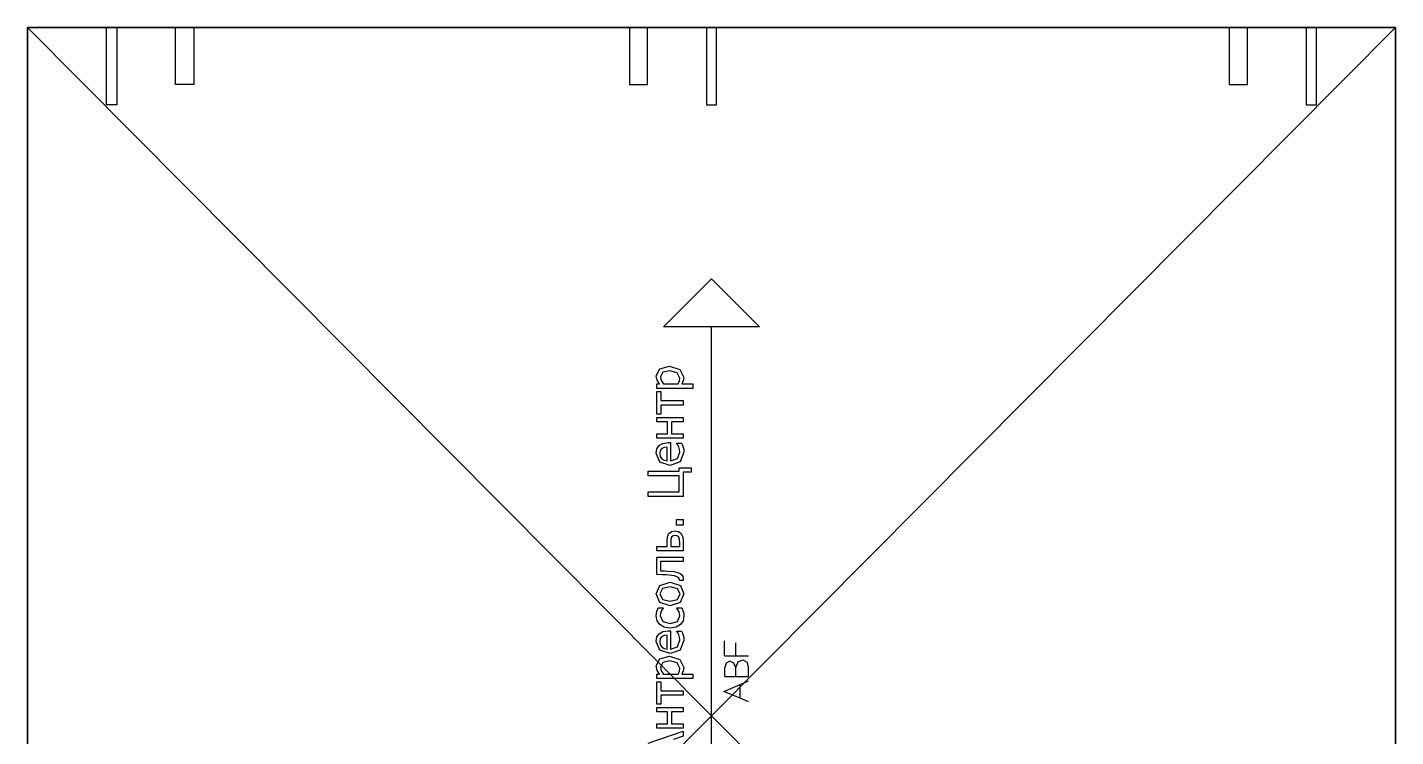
# Model space of a CAD drawing. Header units: millimetres. Extents: x -4450 to 26, y -548 to 1271.
# Drawn here: x -1820 to -1220, y 293 to 604 of the extents above; entities that cross this region are included whole.
import ezdxf

# ---------------------------------------------------------------- set-up
doc = ezdxf.new("R2010")
doc.units = ezdxf.units.MM
doc.header["$LTSCALE"] = 25.4
doc.layers.get('0').update_dxf_attribs({"true_color": 0xffffff})
for name, color, linetype, true_color in [('ABF_cuttingLines', 190, 'Continuous', 0x9900ff), ('ABF_Label', 252, 'Continuous', 0x777799), ('DSIDE-4.5', 190, 'Continuous', 0x9900ff), ('DSIDE-8', 22, 'Continuous', 0xcc4400)]:
    doc.layers.add(name, color=color, linetype=linetype, true_color=true_color)

# ---------------------------------------------------------------- blocks, each defined once
blk = doc.blocks.new('Group32#1')
at = {"layer": 'DSIDE-4.5', "color": 0, "extrusion": (-9.39989e-17, -1, -3.55271e-17)}
blk.add_circle((0, -9), 2.25, dxfattribs=at)
at = {"layer": 'DSIDE-8', "color": 0, "extrusion": (-9.39989e-17, -1, -3.55271e-17)}
blk.add_circle((32, -9), 4, dxfattribs=at)
blk = doc.blocks.new('Group33#1')
at = {"layer": 'DSIDE-4.5', "color": 0}
blk.add_polyline3d([(2.25, 0, 0), (2.25, -34, 0), (-2.25, -34, 0), (-2.25, 0, 0), (2.25, 0, 0)], close=True, dxfattribs=at)
at = {"layer": 'DSIDE-8', "color": 0}
blk.add_polyline3d([(36, 0, 0), (36, -25, 0), (28, -25, 0), (28, 0, 0), (36, 0, 0)], close=True, dxfattribs=at)
blk = doc.blocks.new('Group35#1')
at = {"layer": 'DSIDE-4.5', "color": 0, "extrusion": (-9.39989e-17, -1, -3.55271e-17)}
blk.add_circle((0, -9), 2.25, dxfattribs=at)
at = {"layer": 'DSIDE-8', "color": 0, "extrusion": (-9.39989e-17, -1, -3.55271e-17)}
blk.add_circle((-32, -9), 4, dxfattribs=at)
blk = doc.blocks.new('Group36#1')
at = {"layer": 'DSIDE-4.5', "color": 0}
blk.add_polyline3d([(-2.25, 0, 0), (-2.25, -34, 0), (2.25, -34, 0), (2.25, 0, 0), (-2.25, 0, 0)], close=True, dxfattribs=at)
at = {"layer": 'DSIDE-8', "color": 0}
blk.add_polyline3d([(-36, 0, 0), (-36, -25, 0), (-28, -25, 0), (-28, 0, 0), (-36, 0, 0)], close=True, dxfattribs=at)
blk = doc.blocks.new('Group59#1')
at = {"layer": 'DSIDE-4.5', "color": 0, "extrusion": (-9.39989e-17, -1, -3.55271e-17)}
blk.add_circle((0, -9), 2.25, dxfattribs=at)
at = {"layer": 'DSIDE-8', "color": 0, "extrusion": (-9.39989e-17, -1, -3.55271e-17)}
blk.add_circle((-32, -9), 4, dxfattribs=at)
blk = doc.blocks.new('Group60#1')
at = {"layer": 'DSIDE-4.5', "color": 0}
blk.add_polyline3d([(-2.25, 0, 0), (-2.25, -34, 0), (2.25, -34, 0), (2.25, 0, 0), (-2.25, 0, 0)], close=True, dxfattribs=at)
at = {"layer": 'DSIDE-8', "color": 0}
blk.add_polyline3d([(-36, 0, 0), (-36, -25, 0), (-28, -25, 0), (-28, 0, 0), (-36, 0, 0)], close=True, dxfattribs=at)
blk = doc.blocks.new('Group71#1')
at = {"layer": 'ABF_Label', "color": 0}
for p, q in [((-10.14, 23.51), (-5.74, 10.47)), ((16.84, 20.15), (18.48, 20.52)), ((18.48, 20.52), (21.1, 19.19)), ((24.33, 19.11), (27.6, 20.52)), ((27.6, 20.52), (29.21, 20.26)), ((35.23, 20.13), (37.08, 20.48)), ((37.08, 20.48), (38.63, 20.25)), ((41.98, 19.16), (45.16, 20.52)), ((45.16, 20.52), (48.33, 19.17)), ((81.31, 10.47), (81.31, 23.51)), ((81.31, 23.51), (83.04, 23.51)), ((83.04, 23.51), (83.04, 11.99)), ((88.96, 11.99), (88.96, 23.51)), ((88.96, 23.51), (90.69, 23.51)), ((90.69, 23.51), (90.69, 11.99)), ((94.05, 19.11), (97.32, 20.52)), ((97.32, 20.52), (98.93, 20.26)), ((124.39, 20.15), (126.02, 20.52)), ((126.02, 20.52), (128.65, 19.19)), ((-4.64, 10.47), (-4.64, 20.25)), ((-4.64, 20.25), (-2.99, 20.25)), ((-2.99, 20.25), (-2.99, 16.29)), ((-2.99, 16.29), (1.44, 16.29)), ((1.44, 16.29), (1.44, 20.25)), ((1.44, 20.25), (3.09, 20.25)), ((3.09, 20.25), (3.09, 10.47)), ((4.3, 18.8), (4.3, 20.25)), ((4.3, 20.25), (12.61, 20.25)), ((7.63, 18.8), (4.3, 18.8)), ((7.63, 10.47), (7.63, 18.8)), ((12.61, 18.8), (9.28, 18.8)), ((9.28, 18.8), (9.28, 10.47)), ((12.61, 20.25), (12.61, 18.8)), ((13.83, 6.86), (13.83, 20.25)), ((13.83, 20.25), (15.48, 20.25)), ((15.48, 20.25), (15.48, 19.23)), ((15.48, 19.23), (16.84, 20.15)), ((16.72, 18.64), (15.48, 17.84)), ((15.48, 17.84), (15.48, 12.3)), ((18.07, 18.95), (16.72, 18.64)), ((19.81, 18.03), (18.07, 18.95)), ((19.63, 12.69), (20.34, 15.43)), ((20.34, 15.43), (19.81, 18.03)), ((22.04, 15.62), (20.87, 11.72)), ((21.1, 19.19), (22.04, 15.62)), ((23.07, 15.3), (24.33, 19.11)), ((24.37, 11.56), (23.07, 15.3)), ((24.99, 17.54), (24.75, 16.45)), ((24.75, 16.45), (29.92, 16.45)), ((25.55, 18.39), (24.99, 17.54)), ((26.39, 18.97), (25.55, 18.39)), ((27.51, 19.16), (26.39, 18.97)), ((28.62, 18.97), (27.51, 19.16)), ((29.36, 18.41), (28.62, 18.97)), ((29.21, 20.26), (30.44, 19.44)), ((29.77, 17.6), (29.36, 18.41)), ((29.92, 16.45), (29.77, 17.6)), ((30.44, 19.44), (31.25, 18.06)), ((31.25, 18.06), (31.53, 16.08)), ((31.53, 16.08), (31.53, 15.19)), ((32.52, 15.35), (32.86, 17.57)), ((32.85, 13.09), (32.52, 15.35)), ((32.86, 17.57), (33.79, 19.15)), ((33.79, 19.15), (35.23, 20.13)), ((35, 18.08), (34.22, 15.35)), ((34.22, 15.35), (34.97, 12.64)), ((37.05, 19.05), (35, 18.08)), ((37.95, 18.92), (37.05, 19.05)), ((38.75, 18.61), (37.95, 18.92)), ((38.63, 20.25), (39.97, 19.72)), ((39.42, 18.22), (38.75, 18.61)), ((39.87, 17.88), (39.42, 18.22)), ((39.97, 17.88), (39.87, 17.88)), ((39.97, 19.72), (39.97, 17.88)), ((40.78, 15.35), (41.98, 19.16)), ((41.95, 11.58), (40.78, 15.35)), ((43.17, 18.18), (42.47, 15.35)), ((42.47, 15.35), (43.17, 12.56)), ((45.16, 19.1), (43.17, 18.18)), ((47.13, 18.18), (45.16, 19.1)), ((47.12, 12.55), (47.82, 15.35)), ((47.82, 15.35), (47.13, 18.18)), ((48.33, 19.17), (49.52, 15.35)), ((49.52, 15.35), (48.33, 11.54)), ((51.93, 13.68), (52.21, 16.68)), ((52.21, 16.68), (52.28, 18.38)), ((52.28, 18.38), (52.34, 20.25)), ((52.34, 20.25), (58.78, 20.25)), ((53.67, 16.26), (53.49, 13.95)), ((53.72, 17.47), (53.67, 16.26)), ((53.77, 18.87), (53.72, 17.47)), ((57.14, 18.87), (53.77, 18.87)), ((57.14, 10.47), (57.14, 18.87)), ((58.78, 20.25), (58.78, 10.47)), ((61.17, 10.47), (61.17, 20.25)), ((61.17, 20.25), (62.81, 20.25)), ((62.81, 20.25), (62.81, 16.44)), ((62.81, 16.44), (64.63, 16.44)), ((64.63, 16.44), (66.35, 16.33)), ((66.35, 16.33), (67.56, 15.77)), ((67.56, 15.77), (68.32, 14.8)), ((92.79, 15.3), (94.05, 19.11)), ((94.09, 11.56), (92.79, 15.3)), ((94.71, 17.54), (94.47, 16.45)), ((94.47, 16.45), (99.64, 16.45)), ((95.27, 18.39), (94.71, 17.54)), ((96.11, 18.97), (95.27, 18.39)), ((97.23, 19.16), (96.11, 18.97)), ((98.34, 18.97), (97.23, 19.16)), ((99.08, 18.41), (98.34, 18.97)), ((98.93, 20.26), (100.16, 19.44)), ((99.48, 17.6), (99.08, 18.41)), ((99.64, 16.45), (99.48, 17.6)), ((100.16, 19.44), (100.97, 18.06)), ((100.97, 18.06), (101.25, 16.08)), ((101.25, 16.08), (101.25, 15.19)), ((102.91, 10.47), (102.91, 20.25)), ((102.91, 20.25), (104.56, 20.25)), ((104.56, 20.25), (104.56, 16.29)), ((104.56, 16.29), (108.99, 16.29)), ((108.99, 16.29), (108.99, 20.25)), ((108.99, 20.25), (110.63, 20.25)), ((110.63, 20.25), (110.63, 10.47)), ((111.85, 18.8), (111.85, 20.25)), ((111.85, 20.25), (120.16, 20.25)), ((115.18, 18.8), (111.85, 18.8)), ((115.18, 10.47), (115.18, 18.8)), ((120.16, 18.8), (116.83, 18.8)), ((116.83, 18.8), (116.83, 10.47)), ((120.16, 20.25), (120.16, 18.8)), ((121.38, 6.86), (121.38, 20.25)), ((121.38, 20.25), (123.03, 20.25)), ((123.03, 20.25), (123.03, 19.23)), ((123.03, 19.23), (124.39, 20.15)), ((124.27, 18.64), (123.03, 17.84)), ((123.03, 17.84), (123.03, 12.3)), ((125.62, 18.95), (124.27, 18.64)), ((127.35, 18.03), (125.62, 18.95)), ((127.18, 12.69), (127.89, 15.43)), ((127.89, 15.43), (127.35, 18.03)), ((129.59, 15.62), (128.42, 11.72)), ((128.65, 19.19), (129.59, 15.62)), ((-7.57, 10.47), (-8.75, 14.11)), ((-5.74, 10.47), (-7.57, 10.47)), ((-2.99, 10.47), (-4.64, 10.47)), ((1.44, 14.87), (-2.99, 14.87)), ((-2.99, 14.87), (-2.99, 10.47)), ((1.44, 10.47), (1.44, 14.87)), ((3.09, 10.47), (1.44, 10.47)), ((9.28, 10.47), (7.63, 10.47)), ((15.48, 12.3), (16.59, 11.87)), ((16.63, 10.44), (15.48, 10.96)), ((15.48, 10.96), (15.48, 6.86)), ((16.59, 11.87), (17.64, 11.75)), ((17.92, 10.27), (16.63, 10.44)), ((17.64, 11.75), (19.63, 12.69)), ((20.87, 11.72), (17.92, 10.27)), ((28, 10.24), (24.37, 11.56)), ((31.53, 15.19), (24.75, 15.19)), ((24.75, 15.19), (25.61, 12.58)), ((25.61, 12.58), (27.98, 11.68)), ((27.98, 11.68), (29.04, 11.8)), ((28.98, 10.31), (28, 10.24)), ((29.85, 10.51), (28.98, 10.31)), ((29.04, 11.8), (29.99, 12.11)), ((30.62, 10.78), (29.85, 10.51)), ((29.99, 12.11), (30.74, 12.5)), ((31.34, 11.06), (30.62, 10.78)), ((30.74, 12.5), (31.25, 12.86)), ((31.25, 12.86), (31.34, 12.86)), ((31.34, 12.86), (31.34, 11.06)), ((33.79, 11.5), (32.85, 13.09)), ((35.23, 10.56), (33.79, 11.5)), ((34.97, 12.64), (37.05, 11.68)), ((37.08, 10.25), (35.23, 10.56)), ((37.05, 11.68), (38.59, 12.01)), ((37.94, 10.31), (37.08, 10.25)), ((38.69, 10.5), (37.94, 10.31)), ((38.59, 12.01), (39.87, 12.87)), ((39.36, 10.74), (38.69, 10.5)), ((39.97, 11.02), (39.36, 10.74)), ((39.87, 12.87), (39.97, 12.87)), ((39.97, 12.87), (39.97, 11.02)), ((45.16, 10.2), (41.95, 11.58)), ((43.17, 12.56), (45.16, 11.61)), ((45.16, 11.61), (47.12, 12.55)), ((48.33, 11.54), (45.16, 10.2)), ((50.15, 10.47), (50.15, 11.9)), ((50.15, 11.9), (50.24, 11.9)), ((50.45, 10.46), (50.15, 10.47)), ((50.24, 11.9), (50.36, 11.89)), ((50.36, 11.89), (50.52, 11.89)), ((50.81, 10.45), (50.45, 10.46)), ((50.52, 11.89), (50.93, 11.95)), ((51.58, 10.58), (50.81, 10.45)), ((50.93, 11.95), (51.29, 12.17)), ((51.29, 12.17), (51.93, 13.68)), ((52.22, 10.97), (51.58, 10.58)), ((52.74, 11.56), (52.22, 10.97)), ((53.17, 12.46), (52.74, 11.56)), ((53.49, 13.95), (53.17, 12.46)), ((58.78, 10.47), (57.14, 10.47)), ((64.59, 10.47), (61.17, 10.47)), ((64.04, 15.11), (62.81, 15.11)), ((62.81, 15.11), (62.81, 11.78)), ((62.81, 11.78), (64, 11.78)), ((64, 11.78), (65.36, 11.85)), ((65.38, 15.06), (64.04, 15.11)), ((66.28, 10.65), (64.59, 10.47)), ((65.36, 11.85), (66.19, 12.14)), ((66.22, 14.8), (65.38, 15.06)), ((66.19, 12.14), (66.71, 12.68)), ((66.72, 14.25), (66.22, 14.8)), ((67.52, 11.27), (66.28, 10.65)), ((66.71, 12.68), (66.88, 13.47)), ((66.88, 13.47), (66.72, 14.25)), ((68.29, 12.21), (67.52, 11.27)), ((68.58, 13.5), (68.29, 12.21)), ((68.32, 14.8), (68.58, 13.5)), ((70.62, 10.47), (70.62, 12.96)), ((70.62, 12.96), (72.71, 12.96)), ((72.71, 10.47), (70.62, 10.47)), ((72.71, 12.96), (72.71, 10.47)), ((90.28, 10.47), (81.31, 10.47)), ((83.04, 11.99), (88.96, 11.99)), ((90.28, 7.51), (90.28, 10.47)), ((90.69, 11.99), (91.93, 11.99)), ((91.93, 11.99), (91.93, 7.51)), ((97.72, 10.24), (94.09, 11.56)), ((101.25, 15.19), (94.47, 15.19)), ((94.47, 15.19), (95.32, 12.58)), ((95.32, 12.58), (97.7, 11.68)), ((97.7, 11.68), (98.76, 11.8)), ((98.7, 10.31), (97.72, 10.24)), ((99.57, 10.51), (98.7, 10.31)), ((98.76, 11.8), (99.7, 12.11)), ((100.34, 10.78), (99.57, 10.51)), ((99.7, 12.11), (100.46, 12.5)), ((101.06, 11.06), (100.34, 10.78)), ((100.46, 12.5), (100.97, 12.86)), ((100.97, 12.86), (101.06, 12.86)), ((101.06, 12.86), (101.06, 11.06)), ((104.56, 10.47), (102.91, 10.47)), ((108.99, 14.87), (104.56, 14.87)), ((104.56, 14.87), (104.56, 10.47)), ((108.99, 10.47), (108.99, 14.87)), ((110.63, 10.47), (108.99, 10.47)), ((116.83, 10.47), (115.18, 10.47)), ((123.03, 12.3), (124.14, 11.87)), ((124.18, 10.44), (123.03, 10.96)), ((123.03, 10.96), (123.03, 6.86)), ((124.14, 11.87), (125.19, 11.75)), ((125.46, 10.27), (124.18, 10.44)), ((125.19, 11.75), (127.18, 12.69)), ((128.42, 11.72), (125.46, 10.27)), ((15.48, 6.86), (13.83, 6.86)), ((91.93, 7.51), (90.28, 7.51)), ((123.03, 6.86), (121.38, 6.86)), ((-111.23, 0), (144.25, 0)), ((6.49, -10.57), (8.95, -4.58)), ((8.95, -4.58), (11.61, -10.57)), ((14.53, -4.88), (17.96, -4.88)), ((14.53, -4.88), (14.53, -8.98)), ((19.51, -5.38), (17.96, -4.88)), ((22.27, -4.79), (22.27, -8.97)), ((22.27, -4.79), (27.81, -4.79)), ((14.53, -8.98), (14.53, -13.72)), ((14.53, -8.98), (17.96, -8.98)), ((17.96, -8.98), (19.55, -8.25)), ((17.96, -8.98), (20.04, -9.9)), ((20.29, -6.84), (19.51, -5.38)), ((19.55, -8.25), (20.29, -6.84)), ((20.04, -9.9), (20.74, -11.59)), ((22.27, -8.97), (27.09, -8.97)), ((22.27, -8.97), (22.27, -13.72)), ((5.21, -13.72), (6.49, -10.57)), ((6.49, -10.57), (11.61, -10.57)), ((11.61, -10.57), (13.01, -13.72)), ((14.53, -13.72), (17.96, -13.72)), ((17.96, -13.72), (19.76, -13.36)), ((20.74, -11.59), (19.76, -13.36))]:
    blk.add_line(p, q, dxfattribs=at)
blk.add_polyline3d([(144.25, 17.78, 0), (162.03, 0, 0), (144.25, -17.78, 0), (144.25, 17.78, 0)], close=True, dxfattribs=at)
blk = doc.blocks.new('Group75#1')
at = {"layer": 'ABF_cuttingLines', "color": 0}
blk.add_polyline3d([(0, 18, 0), (600, 18, 0), (600, 622, 0), (0, 622, 0), (0, 18, 0)], close=True, dxfattribs=at)
blk = doc.blocks.new('______ 1. ___#7')
at = {"layer": 'ABF_cuttingLines', "color": 0}
for p, q in [((0, 622), (0, 18)), ((600, 622), (0, 622)), ((600, 622, 18), (0, 622, 18)), ((0, 622, 18), (0, 18, 18)), ((600, 622), (0, 622)), ((0, 622), (0, 622, 18)), ((600, 622, 18), (0, 622, 18)), ((0, 622), (0, 18)), ((0, 622, 18), (0, 18, 18)), ((0, 622), (0, 622, 18)), ((600, 18), (600, 622)), ((600, 18, 18), (600, 622, 18)), ((600, 18), (600, 622)), ((600, 622), (600, 622, 18)), ((600, 18, 18), (600, 622, 18)), ((600, 622), (600, 622, 18))]:
    blk.add_line(p, q, dxfattribs=at)
at = {"color": 0}
for name, p in [('Group32#1', (37, 622, 18)), ('Group33#1', (37, 622, 18)), ('Group35#1', (300, 622, 18)), ('Group36#1', (300, 622, 18)), ('Group59#1', (563, 622, 18)), ('Group60#1', (563, 622, 18))]:
    blk.add_blockref(name, p, dxfattribs=at)
at = {"layer": 'ABF_cuttingLines', "color": 0}
blk.add_blockref('Group75#1', (0, 0, 18), dxfattribs=at)
at = {"layer": 'ABF_Label', "color": 0, "xscale": 1.183323530615052, "yscale": 1.183323530615052, "rotation": 90}
blk.add_blockref('Group71#1', (300, 320, 18), dxfattribs=at)
at = {"color": 0}
mesh = blk.add_polyface(dxfattribs=at)
corners = [(600, 622), (0, 18), (0, 622), (600, 18)]
mesh.append_faces([[corners[k] for k in face] for face in [(0, 1, 2), (1, 0, 3)]], dxfattribs={"vtx0": -1, "color": 0})
at = {"color": 7, "true_color": 0xffffff}
mesh = blk.add_polyface(dxfattribs=at)
corners = [(600, 18, 18), (0, 622, 18), (0, 18, 18), (600, 622, 18)]
mesh.append_faces([[corners[k] for k in face] for face in [(0, 1, 2), (1, 0, 3)]], dxfattribs={"vtx0": -1, "color": 7})
at = {"color": 0}
mesh = blk.add_polyface(dxfattribs=at)
corners = [(0, 622, 18), (600, 622), (0, 622), (600, 622, 18)]
mesh.append_faces([[corners[k] for k in face] for face in [(0, 1, 2), (1, 0, 3)]], dxfattribs={"vtx0": -1, "color": 0})
mesh = blk.add_polyface(dxfattribs=at)
corners = [(0, 622, 18), (0, 18), (0, 18, 18), (0, 622)]
mesh.append_faces([[corners[k] for k in face] for face in [(0, 1, 2), (1, 0, 3)]], dxfattribs={"vtx0": -1, "color": 0})
mesh = blk.add_polyface(dxfattribs=at)
corners = [(600, 622), (600, 18, 18), (600, 18), (600, 622, 18)]
mesh.append_faces([[corners[k] for k in face] for face in [(0, 1, 2), (1, 0, 3)]], dxfattribs={"vtx0": -1, "color": 0})
blk = doc.blocks.new('WOOD_BAMBOO_THICKNESS_18')
at = {"color": 0}
blk.add_blockref('______ 1. ___#7', (-1820, -18), dxfattribs=at)

msp = doc.modelspace()

# ---------------------------------------------------------------- block references
at = {"color": 0}
msp.add_blockref('WOOD_BAMBOO_THICKNESS_18', (0, 0), dxfattribs=at)

doc.saveas('drawing.dxf')
